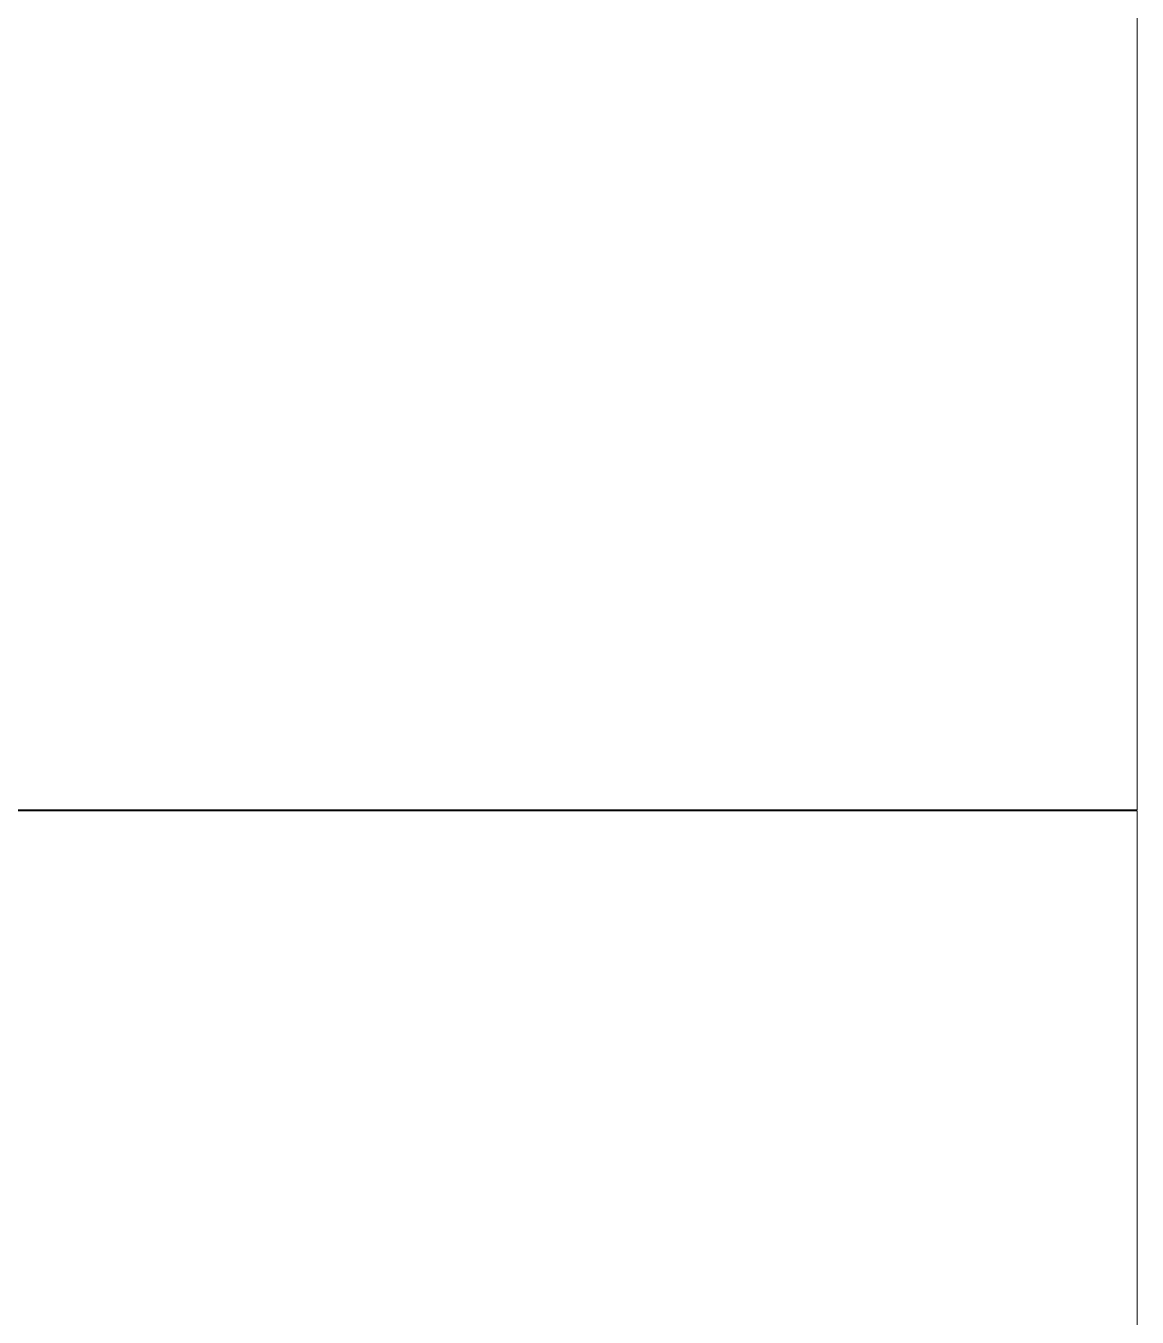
# Model space of a CAD drawing. Extents: x -3080 to 28500, y -1326 to 31609.
# Drawn here: x 26220.2 to 26230.6, y 28033.92 to 28046.02 of the extents above; entities that cross this region are included whole.
import ezdxf
from ezdxf.xclip import XClip

# ---------------------------------------------------------------- set-up
doc = ezdxf.new("R2010")
doc.units = 0
doc.header["$LTSCALE"] = 100
doc.header["$XCLIPFRAME"] = 2
doc.linetypes.add('188K-SM-07-F10-MECH-CR PIPE-Y2257103$0$X-S-FAB_SL ALL$0$Wipeout_Contour', pattern=[1, 0, -1])
for name, color, linetype in [('0-xref', 8, 'Continuous'), ('188K-SM-07-F10-MECH-CR PIPE-Y2257103$0$X-S-FAB_SL ALL$0$A-WALL-EX', 7, 'Continuous'), ('188K-SM-07-F10-MECH-CR PIPE-Y2257103$0$X-S-FAB_SL ALL$0$ASP_1', 1, 'Continuous'), ('188K-SM-07-F10-MECH-CR PIPE-Y2257103$0$X-S-FAB_SL ALL$0$Hattch', 7, 'Continuous')]:
    doc.layers.add(name, color=color, linetype=linetype)

# ---------------------------------------------------------------- blocks, each defined once
blk = doc.blocks.new('188K-SM-07-F10-MECH-CR PIPE-Y2257103$0$X-S-FAB_SL ALL$0$剖面元素_2209_3', base_point=(23061.264, -8263.064))
at = {"color": 254, "linetype": '188K-SM-07-F10-MECH-CR PIPE-Y2257103$0$X-S-FAB_SL ALL$0$Wipeout_Contour', "lineweight": 0, "ltscale": 149145.21469}
blk.add_wipeout([(49276.264, -6551.781), (49291.868, -6551.781), (49276.264, -6547.45)], dxfattribs=at).dxf.layer = '188K-SM-07-F10-MECH-CR PIPE-Y2257103$0$X-S-FAB_SL ALL$0$Hattch'
at = {"color": 254, "linetype": '188K-SM-07-F10-MECH-CR PIPE-Y2257103$0$X-S-FAB_SL ALL$0$Wipeout_Contour', "lineweight": 0, "ltscale": 149146.98491}
blk.add_wipeout([(49276.264, -6554.305), (49276.264, -6555.069), (49291.868, -6555.069)], dxfattribs=at).dxf.layer = '188K-SM-07-F10-MECH-CR PIPE-Y2257103$0$X-S-FAB_SL ALL$0$Hattch'
at = {"color": 254, "linetype": '188K-SM-07-F10-MECH-CR PIPE-Y2257103$0$X-S-FAB_SL ALL$0$Wipeout_Contour', "lineweight": 0, "ltscale": 149146.450733}
blk.add_wipeout([(49276.264, -6554.305), (49291.868, -6554.305), (49276.264, -6551.781)], dxfattribs=at).dxf.layer = '188K-SM-07-F10-MECH-CR PIPE-Y2257103$0$X-S-FAB_SL ALL$0$Hattch'
at = {"color": 254, "linetype": '188K-SM-07-F10-MECH-CR PIPE-Y2257103$0$X-S-FAB_SL ALL$0$Wipeout_Contour', "lineweight": 0, "ltscale": 149147.106643}
blk.add_wipeout([(49276.264, -6555.107), (49276.264, -6555.13), (49291.868, -6555.13)], dxfattribs=at).dxf.layer = '188K-SM-07-F10-MECH-CR PIPE-Y2257103$0$X-S-FAB_SL ALL$0$Hattch'
at = {"color": 254, "linetype": '188K-SM-07-F10-MECH-CR PIPE-Y2257103$0$X-S-FAB_SL ALL$0$Wipeout_Contour', "lineweight": 0, "ltscale": 149158.989409}
blk.add_wipeout([(49276.264, -6547.45), (49291.868, -6551.781), (49291.868, -6547.45)], dxfattribs=at).dxf.layer = '188K-SM-07-F10-MECH-CR PIPE-Y2257103$0$X-S-FAB_SL ALL$0$Hattch'
at = {"color": 254, "linetype": '188K-SM-07-F10-MECH-CR PIPE-Y2257103$0$X-S-FAB_SL ALL$0$Wipeout_Contour', "lineweight": 0, "ltscale": 149147.11401}
blk.add_wipeout([(49276.264, -6555.146), (49291.868, -6555.146), (49276.264, -6555.13)], dxfattribs=at).dxf.layer = '188K-SM-07-F10-MECH-CR PIPE-Y2257103$0$X-S-FAB_SL ALL$0$Hattch'
at = {"color": 254, "linetype": '188K-SM-07-F10-MECH-CR PIPE-Y2257103$0$X-S-FAB_SL ALL$0$Wipeout_Contour', "lineweight": 0, "ltscale": 149147.095729}
blk.add_wipeout([(49276.264, -6555.107), (49291.868, -6555.107), (49276.264, -6555.069)], dxfattribs=at).dxf.layer = '188K-SM-07-F10-MECH-CR PIPE-Y2257103$0$X-S-FAB_SL ALL$0$Hattch'
at = {"color": 254, "linetype": '188K-SM-07-F10-MECH-CR PIPE-Y2257103$0$X-S-FAB_SL ALL$0$Wipeout_Contour', "lineweight": 0, "ltscale": 149161.229175}
blk.add_wipeout([(49291.868, -6554.305), (49276.264, -6554.305), (49291.868, -6555.069)], dxfattribs=at).dxf.layer = '188K-SM-07-F10-MECH-CR PIPE-Y2257103$0$X-S-FAB_SL ALL$0$Hattch'
at = {"color": 254, "linetype": '188K-SM-07-F10-MECH-CR PIPE-Y2257103$0$X-S-FAB_SL ALL$0$Wipeout_Contour', "lineweight": 0, "ltscale": 149174.492673}
blk.add_wipeout([(49291.868, -6555.176), (49291.868, -6555.161), (49289.267, -6555.176)], dxfattribs=at).dxf.layer = '188K-SM-07-F10-MECH-CR PIPE-Y2257103$0$X-S-FAB_SL ALL$0$Hattch'
at = {"color": 254, "linetype": '188K-SM-07-F10-MECH-CR PIPE-Y2257103$0$X-S-FAB_SL ALL$0$Wipeout_Contour', "lineweight": 0, "ltscale": 149160.463113}
blk.add_wipeout([(49291.868, -6551.781), (49276.264, -6551.781), (49291.868, -6554.305)], dxfattribs=at).dxf.layer = '188K-SM-07-F10-MECH-CR PIPE-Y2257103$0$X-S-FAB_SL ALL$0$Hattch'
at = {"color": 254, "linetype": '188K-SM-07-F10-MECH-CR PIPE-Y2257103$0$X-S-FAB_SL ALL$0$Wipeout_Contour', "lineweight": 0, "ltscale": 149169.832279}
blk.add_wipeout([(49291.868, -6555.161), (49286.667, -6555.176), (49289.267, -6555.176)], dxfattribs=at).dxf.layer = '188K-SM-07-F10-MECH-CR PIPE-Y2257103$0$X-S-FAB_SL ALL$0$Hattch'
at = {"layer": '188K-SM-07-F10-MECH-CR PIPE-Y2257103$0$X-S-FAB_SL ALL$0$A-WALL-EX', "color": 8, "lineweight": 0}
for p, q in [((49291.868, -6547.45), (49291.868, -6551.781)), ((49291.868, -6551.8), (49291.868, -6551.746)), ((49291.868, -6551.781), (49291.868, -6554.305)), ((49291.868, -6554.325), (49291.868, -6554.283)), ((49291.868, -6554.305), (49291.868, -6554.963))]:
    blk.add_line(p, q, dxfattribs=at)
at = {"color": 254, "linetype": '188K-SM-07-F10-MECH-CR PIPE-Y2257103$0$X-S-FAB_SL ALL$0$Wipeout_Contour', "lineweight": 0, "ltscale": 149164.841443}
blk.add_wipeout([(49284.066, -6555.176), (49286.667, -6555.176), (49291.868, -6555.161)], dxfattribs=at).dxf.layer = '188K-SM-07-F10-MECH-CR PIPE-Y2257103$0$X-S-FAB_SL ALL$0$Hattch'
at = {"color": 254, "linetype": '188K-SM-07-F10-MECH-CR PIPE-Y2257103$0$X-S-FAB_SL ALL$0$Wipeout_Contour', "lineweight": 0, "ltscale": 149147.120008}
blk.add_wipeout([(49291.868, -6555.161), (49276.264, -6555.146), (49276.264, -6555.161)], dxfattribs=at).dxf.layer = '188K-SM-07-F10-MECH-CR PIPE-Y2257103$0$X-S-FAB_SL ALL$0$Hattch'
at = {"color": 254, "linetype": '188K-SM-07-F10-MECH-CR PIPE-Y2257103$0$X-S-FAB_SL ALL$0$Wipeout_Contour', "lineweight": 0, "ltscale": 149154.230441}
blk.add_wipeout([(49276.264, -6555.161), (49284.066, -6555.176), (49291.868, -6555.161)], dxfattribs=at).dxf.layer = '188K-SM-07-F10-MECH-CR PIPE-Y2257103$0$X-S-FAB_SL ALL$0$Hattch'
at = {"color": 254, "linetype": '188K-SM-07-F10-MECH-CR PIPE-Y2257103$0$X-S-FAB_SL ALL$0$Wipeout_Contour', "lineweight": 0, "ltscale": 149138.896186}
blk.add_wipeout([(49276.264, -6555.161), (49278.864, -6555.176), (49281.465, -6555.176)], dxfattribs=at).dxf.layer = '188K-SM-07-F10-MECH-CR PIPE-Y2257103$0$X-S-FAB_SL ALL$0$Hattch'
at = {"color": 254, "linetype": '188K-SM-07-F10-MECH-CR PIPE-Y2257103$0$X-S-FAB_SL ALL$0$Wipeout_Contour', "lineweight": 0, "ltscale": 149168.265136}
blk.add_wipeout([(49287.967, -6555.178), (49289.917, -6555.177), (49287.967, -6555.177)], dxfattribs=at).dxf.layer = '188K-SM-07-F10-MECH-CR PIPE-Y2257103$0$X-S-FAB_SL ALL$0$Hattch'
at = {"color": 254, "linetype": '188K-SM-07-F10-MECH-CR PIPE-Y2257103$0$X-S-FAB_SL ALL$0$Wipeout_Contour', "lineweight": 0, "ltscale": 149143.886991}
blk.add_wipeout([(49284.066, -6555.176), (49276.264, -6555.161), (49281.465, -6555.176)], dxfattribs=at).dxf.layer = '188K-SM-07-F10-MECH-CR PIPE-Y2257103$0$X-S-FAB_SL ALL$0$Hattch'
at = {"color": 254, "linetype": '188K-SM-07-F10-MECH-CR PIPE-Y2257103$0$X-S-FAB_SL ALL$0$Wipeout_Contour', "lineweight": 0, "ltscale": 149168.266006}
blk.add_wipeout([(49287.967, -6555.18), (49289.917, -6555.179), (49287.967, -6555.179)], dxfattribs=at).dxf.layer = '188K-SM-07-F10-MECH-CR PIPE-Y2257103$0$X-S-FAB_SL ALL$0$Hattch'
at = {"color": 254, "linetype": '188K-SM-07-F10-MECH-CR PIPE-Y2257103$0$X-S-FAB_SL ALL$0$Wipeout_Contour', "lineweight": 0, "ltscale": 149168.26557}
blk.add_wipeout([(49287.967, -6555.179), (49289.917, -6555.178), (49287.967, -6555.178)], dxfattribs=at).dxf.layer = '188K-SM-07-F10-MECH-CR PIPE-Y2257103$0$X-S-FAB_SL ALL$0$Hattch'
at = {"color": 254, "linetype": '188K-SM-07-F10-MECH-CR PIPE-Y2257103$0$X-S-FAB_SL ALL$0$Wipeout_Contour', "lineweight": 0, "ltscale": 149161.606192}
blk.add_wipeout([(49287.967, -6555.179), (49284.066, -6555.18), (49287.967, -6555.18)], dxfattribs=at).dxf.layer = '188K-SM-07-F10-MECH-CR PIPE-Y2257103$0$X-S-FAB_SL ALL$0$Hattch'
at = {"color": 254, "linetype": '188K-SM-07-F10-MECH-CR PIPE-Y2257103$0$X-S-FAB_SL ALL$0$Wipeout_Contour', "lineweight": 0, "ltscale": 149161.473777}
blk.add_wipeout([(49287.967, -6555.178), (49284.066, -6555.178), (49287.967, -6555.179)], dxfattribs=at).dxf.layer = '188K-SM-07-F10-MECH-CR PIPE-Y2257103$0$X-S-FAB_SL ALL$0$Hattch'
at = {"color": 254, "linetype": '188K-SM-07-F10-MECH-CR PIPE-Y2257103$0$X-S-FAB_SL ALL$0$Wipeout_Contour', "lineweight": 0, "ltscale": 149158.66459}
blk.add_wipeout([(49284.066, -6555.18), (49287.967, -6555.179), (49284.066, -6555.178)], dxfattribs=at).dxf.layer = '188K-SM-07-F10-MECH-CR PIPE-Y2257103$0$X-S-FAB_SL ALL$0$Hattch'
at = {"color": 254, "linetype": '188K-SM-07-F10-MECH-CR PIPE-Y2257103$0$X-S-FAB_SL ALL$0$Wipeout_Contour', "lineweight": 0, "ltscale": 149146.996977}
blk.add_wipeout([(49284.066, -6555.178), (49280.165, -6555.178), (49280.165, -6555.179)], dxfattribs=at).dxf.layer = '188K-SM-07-F10-MECH-CR PIPE-Y2257103$0$X-S-FAB_SL ALL$0$Hattch'
at = {"color": 254, "linetype": '188K-SM-07-F10-MECH-CR PIPE-Y2257103$0$X-S-FAB_SL ALL$0$Wipeout_Contour', "lineweight": 0, "ltscale": 149168.266877}
blk.add_wipeout([(49287.967, -6555.182), (49289.917, -6555.181), (49287.967, -6555.181)], dxfattribs=at).dxf.layer = '188K-SM-07-F10-MECH-CR PIPE-Y2257103$0$X-S-FAB_SL ALL$0$Hattch'
at = {"color": 254, "linetype": '188K-SM-07-F10-MECH-CR PIPE-Y2257103$0$X-S-FAB_SL ALL$0$Wipeout_Contour', "lineweight": 0, "ltscale": 149147.129416}
blk.add_wipeout([(49280.165, -6555.179), (49280.165, -6555.18), (49284.066, -6555.18)], dxfattribs=at).dxf.layer = '188K-SM-07-F10-MECH-CR PIPE-Y2257103$0$X-S-FAB_SL ALL$0$Hattch'
at = {"color": 254, "linetype": '188K-SM-07-F10-MECH-CR PIPE-Y2257103$0$X-S-FAB_SL ALL$0$Wipeout_Contour', "lineweight": 0, "ltscale": 149168.266441}
blk.add_wipeout([(49287.967, -6555.181), (49289.917, -6555.18), (49287.967, -6555.18)], dxfattribs=at).dxf.layer = '188K-SM-07-F10-MECH-CR PIPE-Y2257103$0$X-S-FAB_SL ALL$0$Hattch'
at = {"color": 254, "linetype": '188K-SM-07-F10-MECH-CR PIPE-Y2257103$0$X-S-FAB_SL ALL$0$Wipeout_Contour', "lineweight": 0, "ltscale": 149149.939289}
blk.add_wipeout([(49280.165, -6555.179), (49284.066, -6555.18), (49284.066, -6555.178)], dxfattribs=at).dxf.layer = '188K-SM-07-F10-MECH-CR PIPE-Y2257103$0$X-S-FAB_SL ALL$0$Hattch'
at = {"color": 254, "linetype": '188K-SM-07-F10-MECH-CR PIPE-Y2257103$0$X-S-FAB_SL ALL$0$Wipeout_Contour', "lineweight": 0, "ltscale": 149161.607063}
blk.add_wipeout([(49287.967, -6555.181), (49284.066, -6555.182), (49287.967, -6555.182)], dxfattribs=at).dxf.layer = '188K-SM-07-F10-MECH-CR PIPE-Y2257103$0$X-S-FAB_SL ALL$0$Hattch'
at = {"color": 254, "linetype": '188K-SM-07-F10-MECH-CR PIPE-Y2257103$0$X-S-FAB_SL ALL$0$Wipeout_Contour', "lineweight": 0, "ltscale": 149161.474647}
blk.add_wipeout([(49287.967, -6555.18), (49284.066, -6555.18), (49287.967, -6555.181)], dxfattribs=at).dxf.layer = '188K-SM-07-F10-MECH-CR PIPE-Y2257103$0$X-S-FAB_SL ALL$0$Hattch'
at = {"color": 254, "linetype": '188K-SM-07-F10-MECH-CR PIPE-Y2257103$0$X-S-FAB_SL ALL$0$Wipeout_Contour', "lineweight": 0, "ltscale": 149158.665461}
blk.add_wipeout([(49284.066, -6555.182), (49287.967, -6555.181), (49284.066, -6555.18)], dxfattribs=at).dxf.layer = '188K-SM-07-F10-MECH-CR PIPE-Y2257103$0$X-S-FAB_SL ALL$0$Hattch'
at = {"color": 254, "linetype": '188K-SM-07-F10-MECH-CR PIPE-Y2257103$0$X-S-FAB_SL ALL$0$Wipeout_Contour', "lineweight": 0, "ltscale": 149146.997848}
blk.add_wipeout([(49284.066, -6555.18), (49280.165, -6555.18), (49280.165, -6555.181)], dxfattribs=at).dxf.layer = '188K-SM-07-F10-MECH-CR PIPE-Y2257103$0$X-S-FAB_SL ALL$0$Hattch'
at = {"color": 254, "linetype": '188K-SM-07-F10-MECH-CR PIPE-Y2257103$0$X-S-FAB_SL ALL$0$Wipeout_Contour', "lineweight": 0, "ltscale": 149168.267312}
blk.add_wipeout([(49287.967, -6555.184), (49289.917, -6555.182), (49287.967, -6555.182)], dxfattribs=at).dxf.layer = '188K-SM-07-F10-MECH-CR PIPE-Y2257103$0$X-S-FAB_SL ALL$0$Hattch'
at = {"color": 254, "linetype": '188K-SM-07-F10-MECH-CR PIPE-Y2257103$0$X-S-FAB_SL ALL$0$Wipeout_Contour', "lineweight": 0, "ltscale": 149147.130287}
blk.add_wipeout([(49280.165, -6555.181), (49280.165, -6555.182), (49284.066, -6555.182)], dxfattribs=at).dxf.layer = '188K-SM-07-F10-MECH-CR PIPE-Y2257103$0$X-S-FAB_SL ALL$0$Hattch'
at = {"color": 254, "linetype": '188K-SM-07-F10-MECH-CR PIPE-Y2257103$0$X-S-FAB_SL ALL$0$Wipeout_Contour', "lineweight": 0, "ltscale": 149173.172916}
blk.add_wipeout([(49289.917, -6555.177), (49291.868, -6555.176), (49289.267, -6555.176)], dxfattribs=at).dxf.layer = '188K-SM-07-F10-MECH-CR PIPE-Y2257103$0$X-S-FAB_SL ALL$0$Hattch'
at = {"color": 254, "linetype": '188K-SM-07-F10-MECH-CR PIPE-Y2257103$0$X-S-FAB_SL ALL$0$Wipeout_Contour', "lineweight": 0, "ltscale": 149149.940157}
blk.add_wipeout([(49280.165, -6555.181), (49284.066, -6555.182), (49284.066, -6555.18)], dxfattribs=at).dxf.layer = '188K-SM-07-F10-MECH-CR PIPE-Y2257103$0$X-S-FAB_SL ALL$0$Hattch'
at = {"color": 254, "linetype": '188K-SM-07-F10-MECH-CR PIPE-Y2257103$0$X-S-FAB_SL ALL$0$Wipeout_Contour', "lineweight": 0, "ltscale": 149165.835556}
blk.add_wipeout([(49287.967, -6555.177), (49289.267, -6555.176), (49286.667, -6555.176)], dxfattribs=at).dxf.layer = '188K-SM-07-F10-MECH-CR PIPE-Y2257103$0$X-S-FAB_SL ALL$0$Hattch'
at = {"color": 254, "linetype": '188K-SM-07-F10-MECH-CR PIPE-Y2257103$0$X-S-FAB_SL ALL$0$Wipeout_Contour', "lineweight": 0, "ltscale": 149175.074035}
blk.add_wipeout([(49291.868, -6555.176), (49289.917, -6555.177), (49291.868, -6555.178)], dxfattribs=at).dxf.layer = '188K-SM-07-F10-MECH-CR PIPE-Y2257103$0$X-S-FAB_SL ALL$0$Hattch'
at = {"color": 254, "linetype": '188K-SM-07-F10-MECH-CR PIPE-Y2257103$0$X-S-FAB_SL ALL$0$Wipeout_Contour', "lineweight": 0, "ltscale": 149160.58088}
blk.add_wipeout([(49286.667, -6555.176), (49284.066, -6555.178), (49287.967, -6555.177)], dxfattribs=at).dxf.layer = '188K-SM-07-F10-MECH-CR PIPE-Y2257103$0$X-S-FAB_SL ALL$0$Hattch'
at = {"color": 254, "linetype": '188K-SM-07-F10-MECH-CR PIPE-Y2257103$0$X-S-FAB_SL ALL$0$Wipeout_Contour', "lineweight": 0, "ltscale": 149174.066107}
blk.add_wipeout([(49291.868, -6555.178), (49289.917, -6555.178), (49289.917, -6555.179)], dxfattribs=at).dxf.layer = '188K-SM-07-F10-MECH-CR PIPE-Y2257103$0$X-S-FAB_SL ALL$0$Hattch'
at = {"color": 254, "linetype": '188K-SM-07-F10-MECH-CR PIPE-Y2257103$0$X-S-FAB_SL ALL$0$Wipeout_Contour', "lineweight": 0, "ltscale": 149161.605322}
blk.add_wipeout([(49287.967, -6555.177), (49284.066, -6555.178), (49287.967, -6555.178)], dxfattribs=at).dxf.layer = '188K-SM-07-F10-MECH-CR PIPE-Y2257103$0$X-S-FAB_SL ALL$0$Hattch'
at = {"color": 254, "linetype": '188K-SM-07-F10-MECH-CR PIPE-Y2257103$0$X-S-FAB_SL ALL$0$Wipeout_Contour', "lineweight": 0, "ltscale": 149175.074903}
blk.add_wipeout([(49291.868, -6555.178), (49289.917, -6555.179), (49291.868, -6555.18)], dxfattribs=at).dxf.layer = '188K-SM-07-F10-MECH-CR PIPE-Y2257103$0$X-S-FAB_SL ALL$0$Hattch'
at = {"color": 254, "linetype": '188K-SM-07-F10-MECH-CR PIPE-Y2257103$0$X-S-FAB_SL ALL$0$Wipeout_Contour', "lineweight": 0, "ltscale": 149148.02126}
blk.add_wipeout([(49281.465, -6555.176), (49280.165, -6555.177), (49284.066, -6555.178)], dxfattribs=at).dxf.layer = '188K-SM-07-F10-MECH-CR PIPE-Y2257103$0$X-S-FAB_SL ALL$0$Hattch'
at = {"color": 254, "linetype": '188K-SM-07-F10-MECH-CR PIPE-Y2257103$0$X-S-FAB_SL ALL$0$Wipeout_Contour', "lineweight": 0, "ltscale": 149174.19765}
blk.add_wipeout([(49289.917, -6555.178), (49291.868, -6555.178), (49289.917, -6555.177)], dxfattribs=at).dxf.layer = '188K-SM-07-F10-MECH-CR PIPE-Y2257103$0$X-S-FAB_SL ALL$0$Hattch'
at = {"color": 254, "linetype": '188K-SM-07-F10-MECH-CR PIPE-Y2257103$0$X-S-FAB_SL ALL$0$Wipeout_Contour', "lineweight": 0, "ltscale": 149151.161001}
blk.add_wipeout([(49284.066, -6555.176), (49281.465, -6555.176), (49284.066, -6555.178)], dxfattribs=at).dxf.layer = '188K-SM-07-F10-MECH-CR PIPE-Y2257103$0$X-S-FAB_SL ALL$0$Hattch'
at = {"color": 254, "linetype": '188K-SM-07-F10-MECH-CR PIPE-Y2257103$0$X-S-FAB_SL ALL$0$Wipeout_Contour', "lineweight": 0, "ltscale": 149174.19852}
blk.add_wipeout([(49289.917, -6555.179), (49289.917, -6555.18), (49291.868, -6555.18)], dxfattribs=at).dxf.layer = '188K-SM-07-F10-MECH-CR PIPE-Y2257103$0$X-S-FAB_SL ALL$0$Hattch'
at = {"color": 254, "linetype": '188K-SM-07-F10-MECH-CR PIPE-Y2257103$0$X-S-FAB_SL ALL$0$Wipeout_Contour', "lineweight": 0, "ltscale": 149147.128545}
blk.add_wipeout([(49280.165, -6555.177), (49280.165, -6555.178), (49284.066, -6555.178)], dxfattribs=at).dxf.layer = '188K-SM-07-F10-MECH-CR PIPE-Y2257103$0$X-S-FAB_SL ALL$0$Hattch'
at = {"color": 254, "linetype": '188K-SM-07-F10-MECH-CR PIPE-Y2257103$0$X-S-FAB_SL ALL$0$Wipeout_Contour', "lineweight": 0, "ltscale": 149174.066977}
blk.add_wipeout([(49289.917, -6555.181), (49291.868, -6555.18), (49289.917, -6555.18)], dxfattribs=at).dxf.layer = '188K-SM-07-F10-MECH-CR PIPE-Y2257103$0$X-S-FAB_SL ALL$0$Hattch'
at = {"color": 254, "linetype": '188K-SM-07-F10-MECH-CR PIPE-Y2257103$0$X-S-FAB_SL ALL$0$Wipeout_Contour', "lineweight": 0, "ltscale": 149157.308289}
blk.add_wipeout([(49284.066, -6555.178), (49286.667, -6555.176), (49284.066, -6555.176)], dxfattribs=at).dxf.layer = '188K-SM-07-F10-MECH-CR PIPE-Y2257103$0$X-S-FAB_SL ALL$0$Hattch'
at = {"color": 254, "linetype": '188K-SM-07-F10-MECH-CR PIPE-Y2257103$0$X-S-FAB_SL ALL$0$Wipeout_Contour', "lineweight": 0, "ltscale": 149174.199391}
blk.add_wipeout([(49291.868, -6555.182), (49289.917, -6555.181), (49289.917, -6555.182)], dxfattribs=at).dxf.layer = '188K-SM-07-F10-MECH-CR PIPE-Y2257103$0$X-S-FAB_SL ALL$0$Hattch'
at = {"color": 254, "linetype": '188K-SM-07-F10-MECH-CR PIPE-Y2257103$0$X-S-FAB_SL ALL$0$Wipeout_Contour', "lineweight": 0, "ltscale": 149161.475519}
blk.add_wipeout([(49287.967, -6555.182), (49284.066, -6555.182), (49287.967, -6555.184)], dxfattribs=at).dxf.layer = '188K-SM-07-F10-MECH-CR PIPE-Y2257103$0$X-S-FAB_SL ALL$0$Hattch'
at = {"color": 254, "linetype": '188K-SM-07-F10-MECH-CR PIPE-Y2257103$0$X-S-FAB_SL ALL$0$Wipeout_Contour', "lineweight": 0, "ltscale": 149175.075771}
blk.add_wipeout([(49289.917, -6555.181), (49291.868, -6555.182), (49291.868, -6555.18)], dxfattribs=at).dxf.layer = '188K-SM-07-F10-MECH-CR PIPE-Y2257103$0$X-S-FAB_SL ALL$0$Hattch'
at = {"color": 254, "linetype": '188K-SM-07-F10-MECH-CR PIPE-Y2257103$0$X-S-FAB_SL ALL$0$Wipeout_Contour', "lineweight": 0, "ltscale": 149157.443044}
blk.add_wipeout([(49286.667, -6555.185), (49284.066, -6555.182), (49284.066, -6555.185)], dxfattribs=at).dxf.layer = '188K-SM-07-F10-MECH-CR PIPE-Y2257103$0$X-S-FAB_SL ALL$0$Hattch'
at = {"color": 254, "linetype": '188K-SM-07-F10-MECH-CR PIPE-Y2257103$0$X-S-FAB_SL ALL$0$Wipeout_Contour', "lineweight": 0, "ltscale": 149174.067848}
blk.add_wipeout([(49289.917, -6555.184), (49291.868, -6555.182), (49289.917, -6555.182)], dxfattribs=at).dxf.layer = '188K-SM-07-F10-MECH-CR PIPE-Y2257103$0$X-S-FAB_SL ALL$0$Hattch'
at = {"color": 254, "linetype": '188K-SM-07-F10-MECH-CR PIPE-Y2257103$0$X-S-FAB_SL ALL$0$Wipeout_Contour', "lineweight": 0, "ltscale": 149173.307944}
blk.add_wipeout([(49291.868, -6555.185), (49289.917, -6555.184), (49289.267, -6555.185)], dxfattribs=at).dxf.layer = '188K-SM-07-F10-MECH-CR PIPE-Y2257103$0$X-S-FAB_SL ALL$0$Hattch'
at = {"color": 254, "linetype": '188K-SM-07-F10-MECH-CR PIPE-Y2257103$0$X-S-FAB_SL ALL$0$Wipeout_Contour', "lineweight": 0, "ltscale": 149175.076283}
blk.add_wipeout([(49289.917, -6555.184), (49291.868, -6555.185), (49291.868, -6555.182)], dxfattribs=at).dxf.layer = '188K-SM-07-F10-MECH-CR PIPE-Y2257103$0$X-S-FAB_SL ALL$0$Hattch'
at = {"color": 254, "linetype": '188K-SM-07-F10-MECH-CR PIPE-Y2257103$0$X-S-FAB_SL ALL$0$Wipeout_Contour', "lineweight": 0, "ltscale": 149168.895912}
blk.add_wipeout([(49287.967, -6555.184), (49289.267, -6555.185), (49289.917, -6555.184)], dxfattribs=at).dxf.layer = '188K-SM-07-F10-MECH-CR PIPE-Y2257103$0$X-S-FAB_SL ALL$0$Hattch'
at = {"color": 254, "linetype": '188K-SM-07-F10-MECH-CR PIPE-Y2257103$0$X-S-FAB_SL ALL$0$Wipeout_Contour', "lineweight": 0, "ltscale": 149165.970589}
blk.add_wipeout([(49287.967, -6555.184), (49286.667, -6555.185), (49289.267, -6555.185)], dxfattribs=at).dxf.layer = '188K-SM-07-F10-MECH-CR PIPE-Y2257103$0$X-S-FAB_SL ALL$0$Hattch'
at = {"color": 254, "linetype": '188K-SM-07-F10-MECH-CR PIPE-Y2257103$0$X-S-FAB_SL ALL$0$Wipeout_Contour', "lineweight": 0, "ltscale": 149160.583144}
blk.add_wipeout([(49287.967, -6555.184), (49284.066, -6555.182), (49286.667, -6555.185)], dxfattribs=at).dxf.layer = '188K-SM-07-F10-MECH-CR PIPE-Y2257103$0$X-S-FAB_SL ALL$0$Hattch'
at = {"color": 254, "linetype": '188K-SM-07-F10-MECH-CR PIPE-Y2257103$0$X-S-FAB_SL ALL$0$Wipeout_Contour', "lineweight": 0, "ltscale": 149174.991548}
blk.add_wipeout([(49291.868, -6555.185), (49289.267, -6555.185), (49291.868, -6559.926)], dxfattribs=at).dxf.layer = '188K-SM-07-F10-MECH-CR PIPE-Y2257103$0$X-S-FAB_SL ALL$0$Hattch'
at = {"color": 254, "linetype": '188K-SM-07-F10-MECH-CR PIPE-Y2257103$0$X-S-FAB_SL ALL$0$Wipeout_Contour', "lineweight": 0, "ltscale": 149151.295753}
blk.add_wipeout([(49284.066, -6555.185), (49284.066, -6555.182), (49281.465, -6555.185)], dxfattribs=at).dxf.layer = '188K-SM-07-F10-MECH-CR PIPE-Y2257103$0$X-S-FAB_SL ALL$0$Hattch'
at = {"color": 254, "linetype": '188K-SM-07-F10-MECH-CR PIPE-Y2257103$0$X-S-FAB_SL ALL$0$Wipeout_Contour', "lineweight": 0, "ltscale": 149166.464176}
blk.add_wipeout([(49289.267, -6555.185), (49286.667, -6555.185), (49287.967, -6559.926)], dxfattribs=at).dxf.layer = '188K-SM-07-F10-MECH-CR PIPE-Y2257103$0$X-S-FAB_SL ALL$0$Hattch'
at = {"color": 254, "linetype": '188K-SM-07-F10-MECH-CR PIPE-Y2257103$0$X-S-FAB_SL ALL$0$Wipeout_Contour', "lineweight": 0, "ltscale": 149146.998718}
blk.add_wipeout([(49280.165, -6555.182), (49280.165, -6555.184), (49284.066, -6555.182)], dxfattribs=at).dxf.layer = '188K-SM-07-F10-MECH-CR PIPE-Y2257103$0$X-S-FAB_SL ALL$0$Hattch'
at = {"color": 254, "linetype": '188K-SM-07-F10-MECH-CR PIPE-Y2257103$0$X-S-FAB_SL ALL$0$Wipeout_Contour', "lineweight": 0, "ltscale": 149172.542569}
blk.add_wipeout([(49287.967, -6559.926), (49291.868, -6559.926), (49289.267, -6555.185)], dxfattribs=at).dxf.layer = '188K-SM-07-F10-MECH-CR PIPE-Y2257103$0$X-S-FAB_SL ALL$0$Hattch'
at = {"layer": '188K-SM-07-F10-MECH-CR PIPE-Y2257103$0$X-S-FAB_SL ALL$0$A-WALL-EX', "color": 8, "lineweight": 0}
blk.add_line((49291.868, -6574.109), (49291.868, -6559.926), dxfattribs=at)
at = {"color": 254, "linetype": '188K-SM-07-F10-MECH-CR PIPE-Y2257103$0$X-S-FAB_SL ALL$0$Wipeout_Contour', "lineweight": 0, "ltscale": 149148.023503}
blk.add_wipeout([(49281.465, -6555.185), (49284.066, -6555.182), (49280.165, -6555.184)], dxfattribs=at).dxf.layer = '188K-SM-07-F10-MECH-CR PIPE-Y2257103$0$X-S-FAB_SL ALL$0$Hattch'
at = {"color": 254, "linetype": '188K-SM-07-F10-MECH-CR PIPE-Y2257103$0$X-S-FAB_SL ALL$0$Wipeout_Contour', "lineweight": 0, "ltscale": 149161.900196}
blk.add_wipeout([(49286.667, -6555.185), (49284.066, -6559.926), (49287.967, -6559.926)], dxfattribs=at).dxf.layer = '188K-SM-07-F10-MECH-CR PIPE-Y2257103$0$X-S-FAB_SL ALL$0$Hattch'
at = {"color": 254, "linetype": '188K-SM-07-F10-MECH-CR PIPE-Y2257103$0$X-S-FAB_SL ALL$0$Wipeout_Contour', "lineweight": 0, "ltscale": 149151.789525}
blk.add_wipeout([(49284.066, -6559.926), (49284.066, -6555.185), (49281.465, -6555.185)], dxfattribs=at).dxf.layer = '188K-SM-07-F10-MECH-CR PIPE-Y2257103$0$X-S-FAB_SL ALL$0$Hattch'
at = {"color": 254, "linetype": '188K-SM-07-F10-MECH-CR PIPE-Y2257103$0$X-S-FAB_SL ALL$0$Wipeout_Contour', "lineweight": 0, "ltscale": 149161.448684}
blk.add_wipeout([(49276.264, -6555.107), (49291.868, -6555.13), (49291.868, -6555.107)], dxfattribs=at).dxf.layer = '188K-SM-07-F10-MECH-CR PIPE-Y2257103$0$X-S-FAB_SL ALL$0$Hattch'
at = {"color": 254, "linetype": '188K-SM-07-F10-MECH-CR PIPE-Y2257103$0$X-S-FAB_SL ALL$0$Wipeout_Contour', "lineweight": 0, "ltscale": 149161.456765}
blk.add_wipeout([(49276.264, -6555.13), (49291.868, -6555.146), (49291.868, -6555.13)], dxfattribs=at).dxf.layer = '188K-SM-07-F10-MECH-CR PIPE-Y2257103$0$X-S-FAB_SL ALL$0$Hattch'
at = {"color": 254, "linetype": '188K-SM-07-F10-MECH-CR PIPE-Y2257103$0$X-S-FAB_SL ALL$0$Wipeout_Contour', "lineweight": 0, "ltscale": 149161.435635}
blk.add_wipeout([(49276.264, -6555.069), (49291.868, -6555.107), (49291.868, -6555.069)], dxfattribs=at).dxf.layer = '188K-SM-07-F10-MECH-CR PIPE-Y2257103$0$X-S-FAB_SL ALL$0$Hattch'
at = {"layer": '188K-SM-07-F10-MECH-CR PIPE-Y2257103$0$X-S-FAB_SL ALL$0$A-WALL-EX', "color": 8, "lineweight": 0}
for q in [(49291.868, -6554.963), (49291.868, -6555.081)]:
    blk.add_line((49291.868, -6555.069), q, dxfattribs=at)
at = {"color": 254, "linetype": '188K-SM-07-F10-MECH-CR PIPE-Y2257103$0$X-S-FAB_SL ALL$0$Wipeout_Contour', "lineweight": 0, "ltscale": 149161.463073}
blk.add_wipeout([(49291.868, -6555.146), (49276.264, -6555.146), (49291.868, -6555.161)], dxfattribs=at).dxf.layer = '188K-SM-07-F10-MECH-CR PIPE-Y2257103$0$X-S-FAB_SL ALL$0$Hattch'
at = {"layer": '188K-SM-07-F10-MECH-CR PIPE-Y2257103$0$X-S-FAB_SL ALL$0$A-WALL-EX', "color": 8, "lineweight": 0}
for p, q in [((49291.868, -6555.176), (49291.868, -6555.081)), ((49291.868, -6555.185), (49291.868, -6559.926))]:
    blk.add_line(p, q, dxfattribs=at)
at = {"color": 254, "linetype": '188K-SM-07-F10-MECH-CR PIPE-Y2257103$0$X-S-FAB_SL ALL$0$Wipeout_Contour', "lineweight": 0, "ltscale": 149157.936812}
blk.add_wipeout([(49284.066, -6559.926), (49286.667, -6555.185), (49284.066, -6555.185)], dxfattribs=at).dxf.layer = '188K-SM-07-F10-MECH-CR PIPE-Y2257103$0$X-S-FAB_SL ALL$0$Hattch'
at = {"color": 254, "linetype": '188K-SM-07-F10-MECH-CR PIPE-Y2257103$0$X-S-FAB_SL ALL$0$Wipeout_Contour', "lineweight": 0, "ltscale": 149169.339353}
blk.add_wipeout([(49289.917, -6555.177), (49287.967, -6555.178), (49289.917, -6555.178)], dxfattribs=at).dxf.layer = '188K-SM-07-F10-MECH-CR PIPE-Y2257103$0$X-S-FAB_SL ALL$0$Hattch'
at = {"color": 254, "linetype": '188K-SM-07-F10-MECH-CR PIPE-Y2257103$0$X-S-FAB_SL ALL$0$Wipeout_Contour', "lineweight": 0, "ltscale": 149149.340673}
blk.add_wipeout([(49280.165, -6559.926), (49284.066, -6559.926), (49281.465, -6555.185)], dxfattribs=at).dxf.layer = '188K-SM-07-F10-MECH-CR PIPE-Y2257103$0$X-S-FAB_SL ALL$0$Hattch'
at = {"color": 254, "linetype": '188K-SM-07-F10-MECH-CR PIPE-Y2257103$0$X-S-FAB_SL ALL$0$Wipeout_Contour', "lineweight": 0, "ltscale": 149169.340223}
blk.add_wipeout([(49289.917, -6555.179), (49287.967, -6555.18), (49289.917, -6555.18)], dxfattribs=at).dxf.layer = '188K-SM-07-F10-MECH-CR PIPE-Y2257103$0$X-S-FAB_SL ALL$0$Hattch'
at = {"layer": '188K-SM-07-F10-MECH-CR PIPE-Y2257103$0$X-S-FAB_SL ALL$0$A-WALL-EX', "color": 8, "lineweight": 0}
for p, q in [((49281.465, -6555.176), (49278.864, -6555.176)), ((49281.465, -6555.185), (49278.864, -6555.185)), ((49284.066, -6555.176), (49281.465, -6555.176)), ((49284.066, -6555.185), (49281.465, -6555.185)), ((49286.667, -6555.176), (49284.066, -6555.176)), ((49284.066, -6555.185), (49286.667, -6555.185))]:
    blk.add_line(p, q, dxfattribs=at)
at = {"color": 254, "linetype": '188K-SM-07-F10-MECH-CR PIPE-Y2257103$0$X-S-FAB_SL ALL$0$Wipeout_Contour', "lineweight": 0, "ltscale": 149169.339789}
blk.add_wipeout([(49289.917, -6555.178), (49287.967, -6555.179), (49289.917, -6555.179)], dxfattribs=at).dxf.layer = '188K-SM-07-F10-MECH-CR PIPE-Y2257103$0$X-S-FAB_SL ALL$0$Hattch'
at = {"color": 254, "linetype": '188K-SM-07-F10-MECH-CR PIPE-Y2257103$0$X-S-FAB_SL ALL$0$Wipeout_Contour', "lineweight": 0, "ltscale": 149169.341094}
blk.add_wipeout([(49289.917, -6555.181), (49287.967, -6555.182), (49289.917, -6555.182)], dxfattribs=at).dxf.layer = '188K-SM-07-F10-MECH-CR PIPE-Y2257103$0$X-S-FAB_SL ALL$0$Hattch'
at = {"color": 254, "linetype": '188K-SM-07-F10-MECH-CR PIPE-Y2257103$0$X-S-FAB_SL ALL$0$Wipeout_Contour', "lineweight": 0, "ltscale": 149169.34066}
blk.add_wipeout([(49289.917, -6555.18), (49287.967, -6555.181), (49289.917, -6555.181)], dxfattribs=at).dxf.layer = '188K-SM-07-F10-MECH-CR PIPE-Y2257103$0$X-S-FAB_SL ALL$0$Hattch'
at = {"color": 254, "linetype": '188K-SM-07-F10-MECH-CR PIPE-Y2257103$0$X-S-FAB_SL ALL$0$Wipeout_Contour', "lineweight": 0, "ltscale": 149169.341531}
blk.add_wipeout([(49289.917, -6555.182), (49287.967, -6555.184), (49289.917, -6555.184)], dxfattribs=at).dxf.layer = '188K-SM-07-F10-MECH-CR PIPE-Y2257103$0$X-S-FAB_SL ALL$0$Hattch'
at = {"color": 254, "linetype": '188K-SM-07-F10-MECH-CR PIPE-Y2257103$0$X-S-FAB_SL ALL$0$Wipeout_Contour', "lineweight": 0, "ltscale": 149169.024841}
blk.add_wipeout([(49289.267, -6555.176), (49287.967, -6555.177), (49289.917, -6555.177)], dxfattribs=at).dxf.layer = '188K-SM-07-F10-MECH-CR PIPE-Y2257103$0$X-S-FAB_SL ALL$0$Hattch'
at = {"layer": '188K-SM-07-F10-MECH-CR PIPE-Y2257103$0$X-S-FAB_SL ALL$0$A-WALL-EX', "color": 8, "lineweight": 0}
for p, q in [((49289.267, -6555.176), (49286.667, -6555.176)), ((49289.267, -6555.185), (49286.667, -6555.185)), ((49291.868, -6555.176), (49289.267, -6555.176)), ((49291.868, -6555.185), (49289.267, -6555.185))]:
    blk.add_line(p, q, dxfattribs=at)
blk = doc.blocks.new('188K-SM-07-F10-MECH-CR PIPE-Y2257103$0$X-S-FAB_SL ALL$0$A$C2e9ab586')
at = {"layer": '188K-SM-07-F10-MECH-CR PIPE-Y2257103$0$X-S-FAB_SL ALL$0$A-WALL-EX', "lineweight": 0}
blk.add_blockref('188K-SM-07-F10-MECH-CR PIPE-Y2257103$0$X-S-FAB_SL ALL$0$剖面元素_2209_3', (-28106.385, 285), dxfattribs=at)
blk = doc.blocks.new('188K-SM-07-F10-MECH-CR PIPE-Y2257103$0$X-S-FAB_SL ALL')
at = {"layer": '188K-SM-07-F10-MECH-CR PIPE-Y2257103$0$X-S-FAB_SL ALL$0$ASP_1'}
blk.add_blockref('188K-SM-07-F10-MECH-CR PIPE-Y2257103$0$X-S-FAB_SL ALL$0$A$C2e9ab586', (23632.864, -73288.977), dxfattribs=at)
blk = doc.blocks.new('188K-SM-07-F10-MECH-CR PIPE-Y2257103')
ref = blk.add_blockref('188K-SM-07-F10-MECH-CR PIPE-Y2257103$0$X-S-FAB_SL ALL', (4473.521, 99334.763))
XClip(ref).set_block_clipping_path([(-7553.4648570136, -75341.9369645483), (24026.2025623869, -67725.7696244382)])

msp = doc.modelspace()

# ---------------------------------------------------------------- block references
at = {"layer": '0-xref'}
msp.add_blockref('188K-SM-07-F10-MECH-CR PIPE-Y2257103', (0, 0), dxfattribs=at)

doc.saveas('drawing.dxf')
